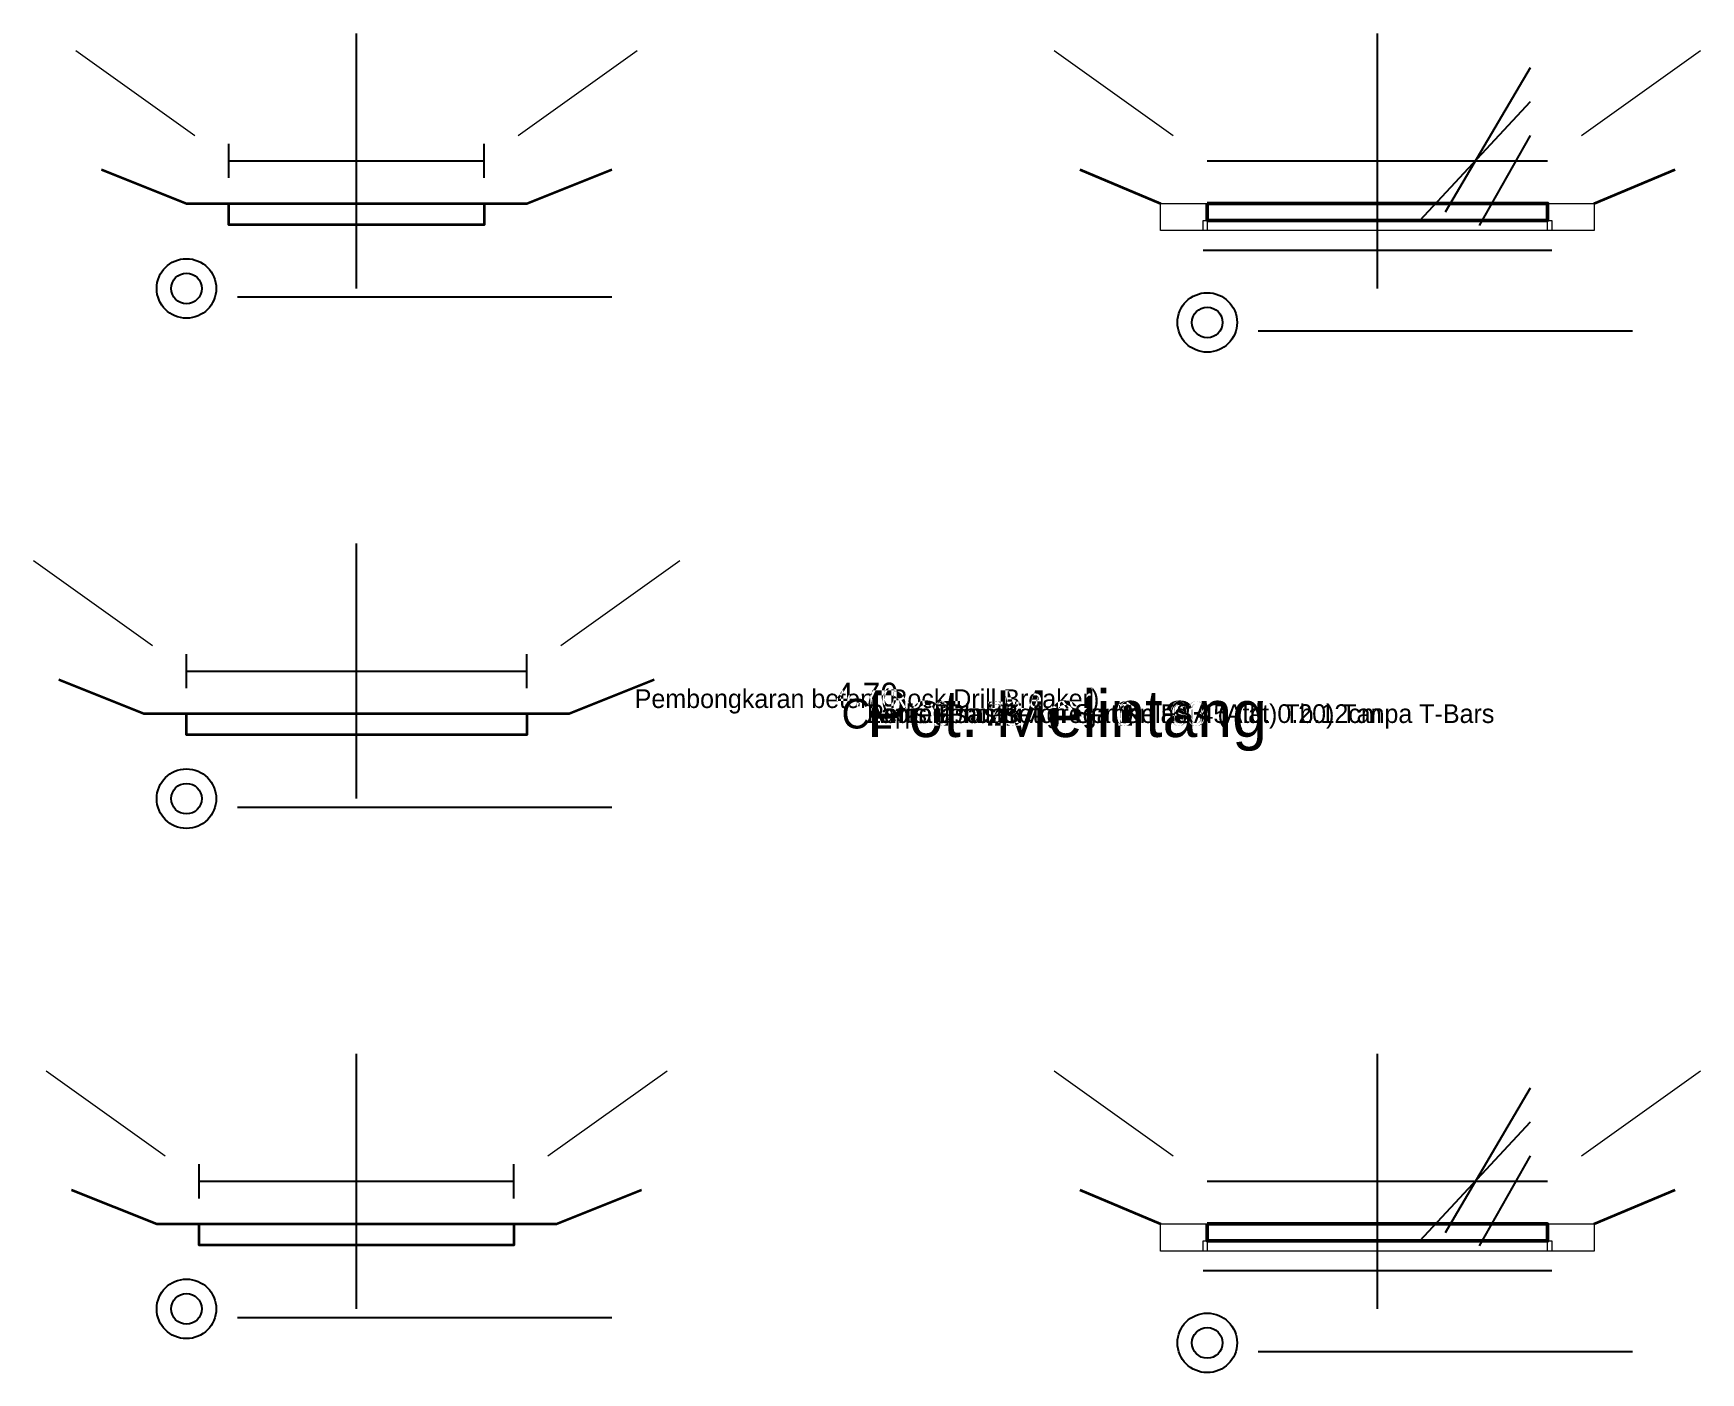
# Model space of a CAD drawing. Header units: metres. Extents: x -9.8 to 9.8, y -7.8 to 8.
import ezdxf
from ezdxf.enums import TextEntityAlignment as Align

# ---------------------------------------------------------------- set-up
doc = ezdxf.new("R2010")
doc.units = ezdxf.units.M
for name, color, linetype, lineweight in [('ROAD_ANNOTATION', 3, 'Continuous', 25), ('ROAD_CENTERLINE', 1, 'Continuous', 25), ('ROAD_DIMENSI', 6, 'Continuous', 25), ('ROAD_EXISTING', 7, 'Continuous', 35), ('ROAD_HATCH', 8, 'Continuous', 18), ('ROAD_RENCANA', 4, 'Continuous', 50), ('ROAD_TEKS', 7, 'Continuous', 25)]:
    doc.layers.add(name, color=color, linetype=linetype, lineweight=lineweight)

msp = doc.modelspace()

# ---------------------------------------------------------------- linework, layer by layer
at = {"layer": 'ROAD_ANNOTATION', "color": 3}
for p, q in [((6.8, 5.9), (7.8, 7.6)), ((6.5, 5.8), (7.8, 7.2)), ((7.2, 5.74), (7.8, 6.8)), ((6.8, -6.1), (7.8, -4.4)), ((6.5, -6.2), (7.8, -4.8)), ((7.2, -6.26), (7.8, -5.2))]:
    msp.add_line(p, q, dxfattribs=at)
at = {"layer": 'ROAD_CENTERLINE', "color": 1}
for p, q in [((-6, 5), (-6, 8)), ((6, 5), (6, 8)), ((-6, -1), (-6, 2)), ((-6, -7), (-6, -4)), ((6, -7), (6, -4))]:
    msp.add_line(p, q, dxfattribs=at)
at = {"layer": 'ROAD_DIMENSI', "color": 6}
for p, q in [((-7.5, 6.3), (-7.5, 6.7)), ((-4.5, 6.3), (-4.5, 6.7)), ((-7.5, 6.5), (-4.5, 6.5)), ((4, 6.5), (8, 6.5)), ((3.95, 5.45), (8.05, 5.45)), ((-7.4, 4.9), (-3, 4.9)), ((4.6, 4.5), (9, 4.5)), ((-8, 0.3), (-8, 0.7)), ((-4, 0.3), (-4, 0.7)), ((-8, 0.5), (-4, 0.5)), ((-7.4, -1.1), (-3, -1.1)), ((-7.85, -5.7), (-7.85, -5.3)), ((-4.15, -5.7), (-4.15, -5.3)), ((-7.85, -5.5), (-4.15, -5.5)), ((4, -5.5), (8, -5.5)), ((3.95, -6.55), (8.05, -6.55)), ((-7.4, -7.1), (-3, -7.1)), ((4.6, -7.5), (9, -7.5))]:
    msp.add_line(p, q, dxfattribs=at)
for centre, radius in [((-8, 5), 0.35), ((-8, 5), 0.18), ((4, 4.6), 0.35), ((4, 4.6), 0.18), ((-8, -1), 0.35), ((-8, -1), 0.18), ((-8, -7), 0.35), ((-8, -7), 0.18), ((4, -7.4), 0.35), ((4, -7.4), 0.18)]:
    msp.add_circle(centre, radius, dxfattribs=at)
at = {"layer": 'ROAD_EXISTING', "color": 8}
for p, q in [((2.5, 6.4), (3.45, 6)), ((8.55, 6), (9.5, 6.4)), ((2.5, -5.6), (3.45, -6)), ((8.55, -6), (9.5, -5.6))]:
    msp.add_line(p, q, dxfattribs=at)
for points in [[(-9, 6.4), (-8, 6), (-7.5, 6), (-4.5, 6), (-4, 6), (-3, 6.4)], [(-9.5, 0.4), (-8.5, 0), (-8, 0), (-4, 0), (-3.5, 0), (-2.5, 0.4)], [(-9.35, -5.6), (-8.35, -6), (-7.85, -6), (-4.15, -6), (-3.65, -6), (-2.65, -5.6)]]:
    msp.add_lwpolyline(points, dxfattribs=at)
at = {"layer": 'ROAD_EXISTING', "color": 7}
for points in [[(-7.5, 6), (-4.5, 6), (-4.5, 5.75), (-7.5, 5.75), (-7.5, 6)], [(-8, 0), (-4, 0), (-4, -0.25), (-8, -0.25), (-8, 0)], [(-7.85, -6), (-4.15, -6), (-4.15, -6.25), (-7.85, -6.25), (-7.85, -6)]]:
    msp.add_lwpolyline(points, close=True, dxfattribs=at)
at = {"layer": 'ROAD_HATCH', "color": 1}
for p, q in [((-9.3, 7.8), (-7.9, 6.8)), ((-4.1, 6.8), (-2.7, 7.8)), ((2.2, 7.8), (3.6, 6.8)), ((8.4, 6.8), (9.8, 7.8)), ((-9.8, 1.8), (-8.4, 0.8)), ((-3.6, 0.8), (-2.2, 1.8)), ((-9.65, -4.2), (-8.25, -5.2)), ((-3.75, -5.2), (-2.35, -4.2)), ((2.2, -4.2), (3.6, -5.2)), ((8.4, -5.2), (9.8, -4.2))]:
    msp.add_line(p, q, dxfattribs=at)
at = {"layer": 'ROAD_HATCH', "color": 3}
for points in [[(3.45, 6), (4, 6), (4, 5.68), (3.45, 5.68), (3.45, 6)], [(8, 6), (8.55, 6), (8.55, 5.68), (8, 5.68), (8, 6)], [(3.45, -6), (4, -6), (4, -6.32), (3.45, -6.32), (3.45, -6)], [(8, -6), (8.55, -6), (8.55, -6.32), (8, -6.32), (8, -6)]]:
    msp.add_lwpolyline(points, close=True, dxfattribs=at)
at = {"layer": 'ROAD_HATCH', "color": 2}
for points in [[(3.95, 5.8), (8.05, 5.8), (8.05, 5.68), (3.95, 5.68), (3.95, 5.8)], [(3.95, -6.2), (8.05, -6.2), (8.05, -6.32), (3.95, -6.32), (3.95, -6.2)]]:
    msp.add_lwpolyline(points, close=True, dxfattribs=at)
at = {"layer": 'ROAD_RENCANA', "color": 4}
for points in [[(4, 6), (8, 6), (8, 5.8), (4, 5.8), (4, 6)], [(4, -6), (8, -6), (8, -6.2), (4, -6.2), (4, -6)]]:
    msp.add_lwpolyline(points, close=True, dxfattribs=at)

# ---------------------------------------------------------------- texts
at = {"layer": 'ROAD_ANNOTATION', "color": 4}
for s in ['Ampar Plastik', 'Ampar Plastik', 'Perkerasan Beton Semen FS 45 (tb. 0.20) Tanpa T-Bars', 'Perkerasan Beton Semen FS 45 (tb. 0.20) Tanpa T-Bars']:
    msp.add_text(s, height=0.22, dxfattribs=at).set_placement((0, 0), align=Align.MIDDLE_LEFT)
at = {"layer": 'ROAD_ANNOTATION', "color": 3}
msp.add_text('Lapis Fondasi Agregat Kelas A (Alat) Tb.12cm', height=0.22, dxfattribs=at).set_placement((0, 0), align=Align.MIDDLE_LEFT)
msp.add_text('Lapis Fondasi Agregat Kelas A (Alat) Tb.12cm', height=0.22, dxfattribs=at).set_placement((0, 0), align=Align.MIDDLE_LEFT)
at = {"layer": 'ROAD_CENTERLINE', "color": 1}
msp.add_text('CL', height=0.35, dxfattribs=at).set_placement((0, 0), align=Align.MIDDLE_CENTER)
msp.add_text('CL', height=0.35, dxfattribs=at).set_placement((0, 0), align=Align.MIDDLE_CENTER)
msp.add_text('CL', height=0.35, dxfattribs=at).set_placement((0, 0), align=Align.MIDDLE_CENTER)
msp.add_text('CL', height=0.35, dxfattribs=at).set_placement((0, 0), align=Align.MIDDLE_CENTER)
msp.add_text('CL', height=0.35, dxfattribs=at).set_placement((0, 0), align=Align.MIDDLE_CENTER)
at = {"layer": 'ROAD_DIMENSI', "color": 6}
for s in ['4.00', '3.00', '3.70', '400', '410', '400', '410']:
    msp.add_text(s, height=0.28, dxfattribs=at).set_placement((0, 0), align=Align.BOTTOM_CENTER)
at = {"layer": 'ROAD_TEKS', "color": 7}
msp.add_text('Pembongkaran beton (Rock Drill Breaker)', height=0.22, dxfattribs=at).set_placement((0, 0), align=Align.BOTTOM_CENTER)
msp.add_text('Pembongkaran beton (Rock Drill Breaker)', height=0.22, dxfattribs=at).set_placement((0, 0), align=Align.BOTTOM_CENTER)
msp.add_text('Pembongkaran beton (Rock Drill Breaker)', height=0.22, dxfattribs=at).set_placement((0, 0), align=Align.BOTTOM_CENTER)
for s, height in [('Pot. Melintang', 0.55), ('Pot. Melintang', 0.55), ('Pot. Melintang', 0.55), ('Pot. Melintang', 0.55), ('Pot. Melintang', 0.55), ('Sta. 0+000 - Sta. 0+074', 0.28), ('Sta. 0+170 - Sta. 0+321', 0.28), ('Sta. 0+000 - Sta. 0+074', 0.28), ('Sta. 0+321 - Sta. 0+500', 0.28), ('Sta. 1+375 - Sta. 1+563', 0.28), ('Sta. 0+170 - Sta. 0+321', 0.28)]:
    msp.add_text(s, height=height, dxfattribs=at).set_placement((0, 0), align=Align.MIDDLE_LEFT)

doc.saveas('drawing.dxf')
